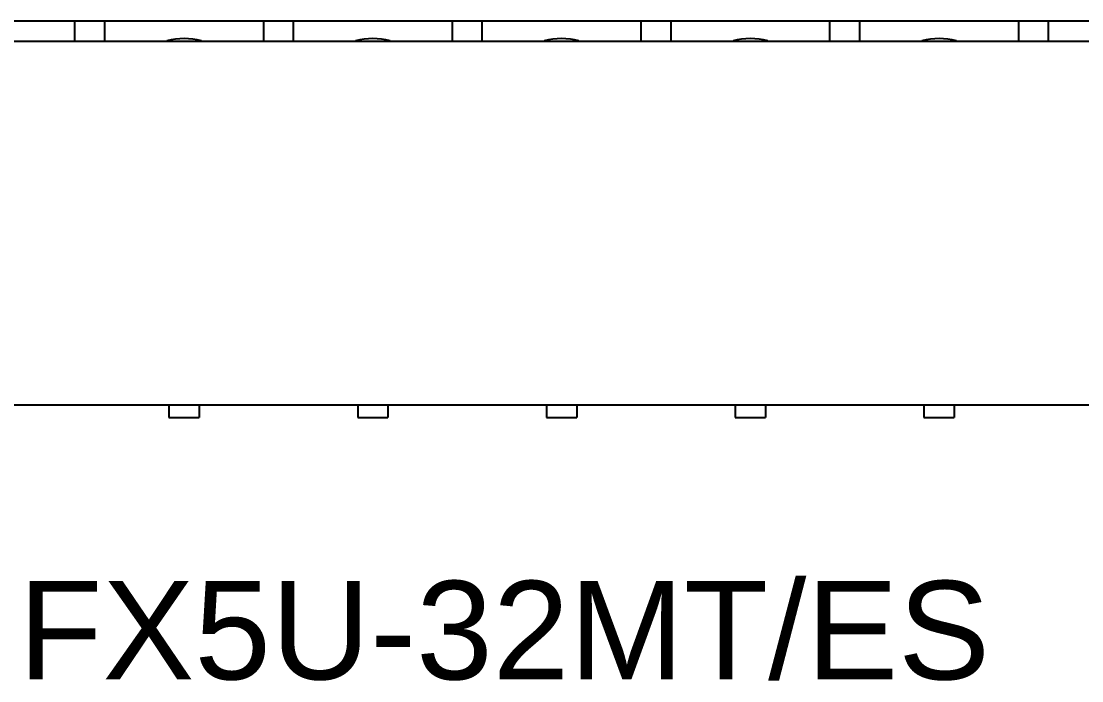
# Model space of a CAD drawing. Header units: millimetres. Extents: x -11 to 5160, y -11 to 2043.
# Drawn here: x 4496.8 to 4518.32, y 1635 to 1648.38 of the extents above; entities that cross this region are included whole.
import ezdxf

# ---------------------------------------------------------------- set-up
doc = ezdxf.new("R2010")
doc.units = ezdxf.units.MM
doc.styles.get("Standard").update_dxf_attribs({"font": 'arial.ttf'})

msp = doc.modelspace()

# ---------------------------------------------------------------- linework, layer by layer
at = {"color": 7, "linetype": 'Continuous'}
for p, q in [((4541.494, 1648.383), (4486.08, 1648.383)), ((4497.886, 1648.383), (4497.886, 1647.981)), ((4498.499, 1647.981), (4498.499, 1648.383)), ((4501.716, 1648.383), (4501.716, 1647.981)), ((4502.329, 1647.981), (4502.329, 1648.383)), ((4505.546, 1648.383), (4505.546, 1647.981)), ((4506.159, 1647.981), (4506.159, 1648.383)), ((4509.376, 1648.383), (4509.376, 1647.981)), ((4509.989, 1647.981), (4509.989, 1648.383)), ((4513.206, 1648.383), (4513.206, 1647.981)), ((4513.819, 1647.981), (4513.819, 1648.383)), ((4517.036, 1648.383), (4517.036, 1647.981)), ((4517.649, 1647.981), (4517.649, 1648.383)), ((4486.281, 1647.981), (4541.292, 1647.981)), ((4542.298, 1640.593), (4467.407, 1640.593)), ((4499.801, 1640.593), (4499.801, 1640.342)), ((4500.414, 1640.593), (4500.414, 1640.342)), ((4503.631, 1640.593), (4503.631, 1640.342)), ((4504.244, 1640.593), (4504.244, 1640.342)), ((4507.461, 1640.593), (4507.461, 1640.342)), ((4508.074, 1640.593), (4508.074, 1640.342)), ((4511.291, 1640.593), (4511.291, 1640.342)), ((4511.904, 1640.593), (4511.904, 1640.342)), ((4515.121, 1640.593), (4515.121, 1640.342)), ((4515.734, 1640.593), (4515.734, 1640.342)), ((4499.801, 1640.342), (4500.414, 1640.342)), ((4503.631, 1640.342), (4504.244, 1640.342)), ((4507.461, 1640.342), (4508.074, 1640.342)), ((4511.291, 1640.342), (4511.904, 1640.342)), ((4515.121, 1640.342), (4515.734, 1640.342))]:
    msp.add_line(p, q, dxfattribs=at)
for centre in [(4500.108, 1646.775), (4503.938, 1646.775), (4507.768, 1646.775), (4511.598, 1646.775), (4515.428, 1646.775)]:
    msp.add_arc(centre, 1.257, 73.7398, 106.2602, dxfattribs=at)

# ---------------------------------------------------------------- texts
at = {"insert": (4491.176, 1637.023), "char_height": 2, "attachment_point": 1}
msp.add_mtext_dynamic_manual_height_columns('\\pxqc;FX5U-32MT/ES', width=30.85552, gutter_width=12.5, heights=[0], dxfattribs=at)

doc.saveas('drawing.dxf')
